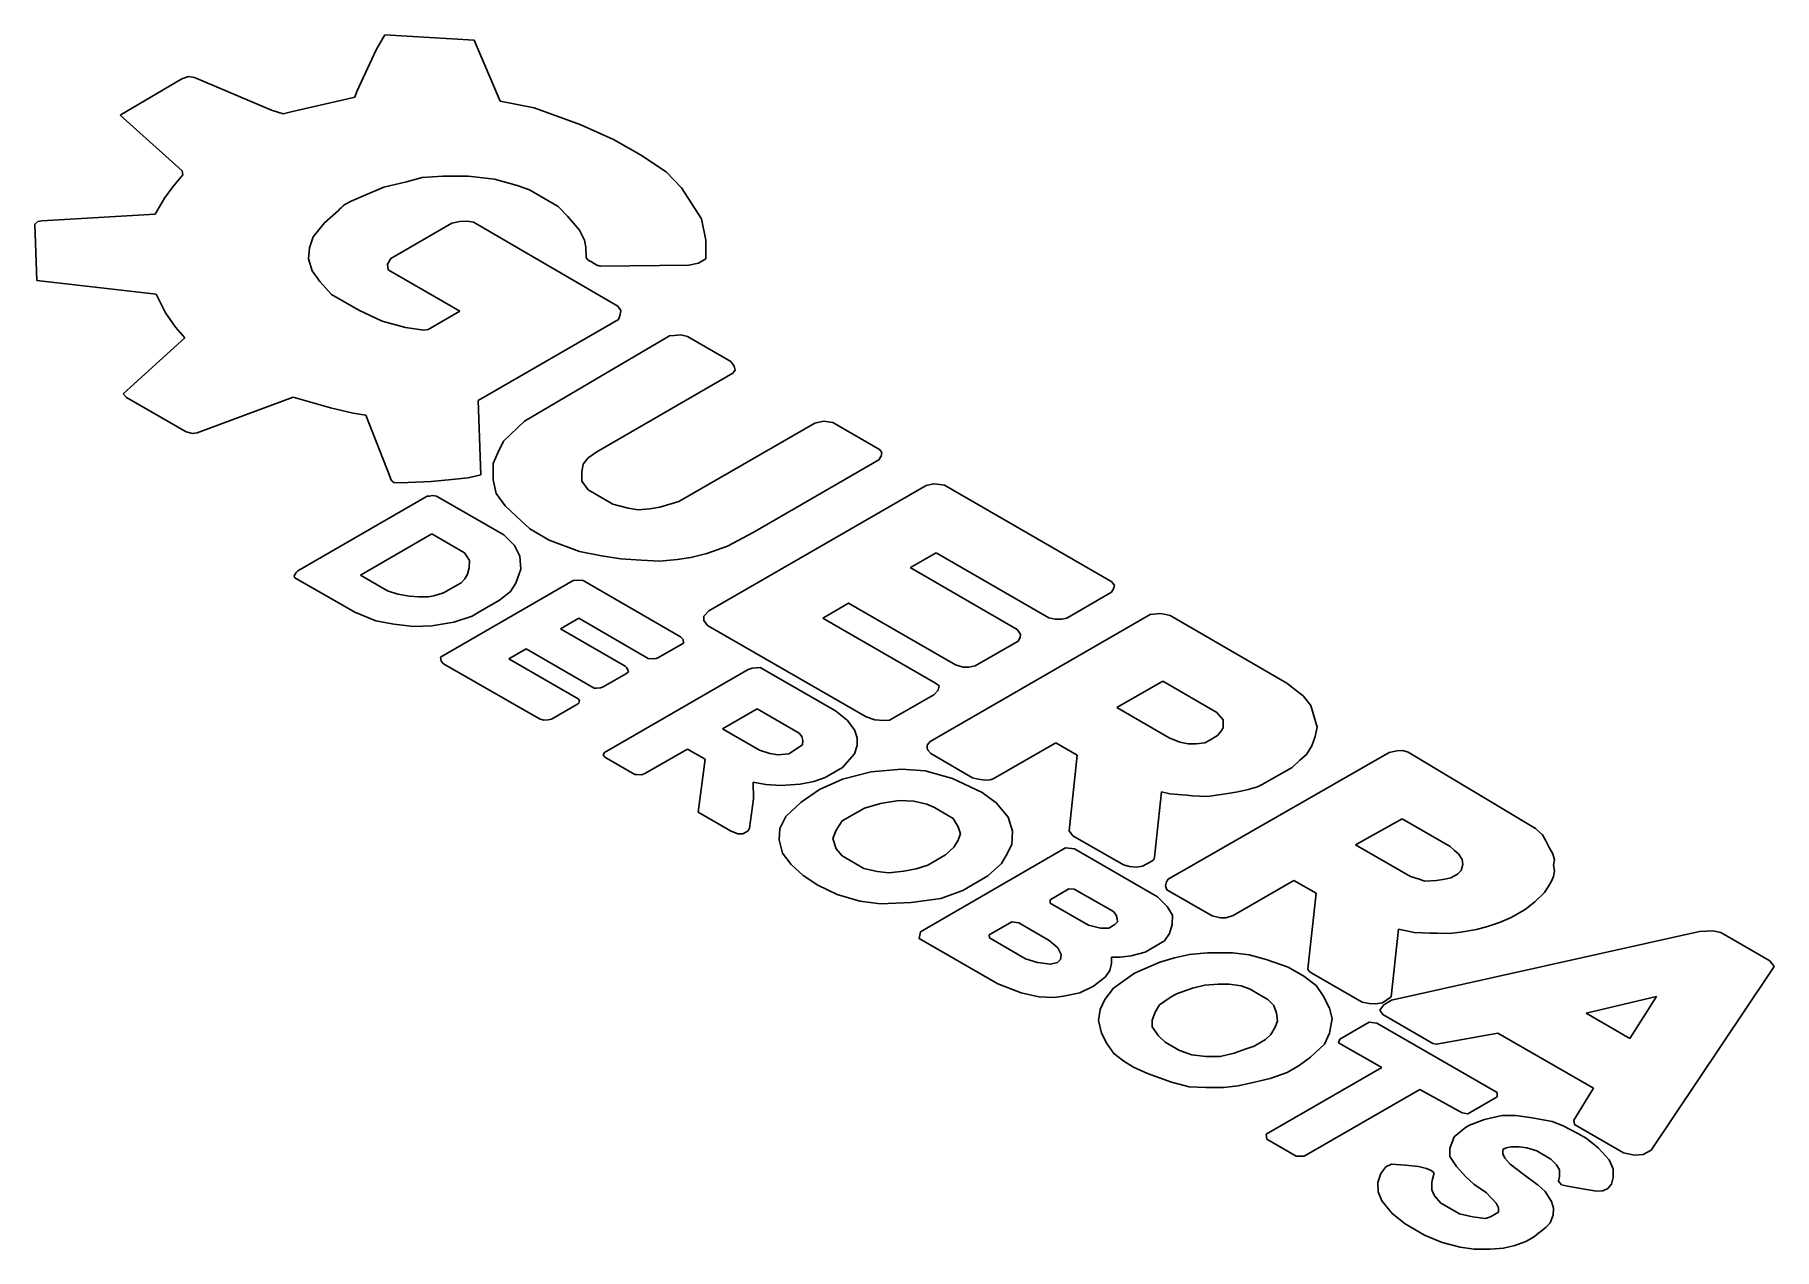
# Paper-space layout '_Isométrica' of a CAD drawing. Header units: millimetres. Extents: x 17.8 to 73.1, y -32.1 to 6.6.
import ezdxf

# ---------------------------------------------------------------- set-up
doc = ezdxf.new("R2010")
doc.units = ezdxf.units.MM

psp = doc.layouts.new('_Isométrica')

# ---------------------------------------------------------------- linework, layer by layer
at = {"color": 7, "linetype": 'Continuous'}
for p, q in [((28.011, 4.788), (28.624, 6.114)), ((28.624, 6.114), (28.904, 6.599)), ((28.904, 6.599), (31.751, 6.428)), ((31.751, 6.428), (32.577, 4.479)), ((20.482, 4.033), (22.436, 5.193)), ((22.436, 5.193), (22.654, 5.273)), ((22.654, 5.273), (22.842, 5.238)), ((22.842, 5.238), (25.294, 4.192)), ((25.965, 4.152), (27.727, 4.561)), ((27.727, 4.561), (27.951, 4.613)), ((27.951, 4.613), (28.011, 4.788)), ((32.577, 4.479), (33.656, 4.271)), ((22.453, 2.263), (20.482, 4.033)), ((25.294, 4.192), (25.671, 4.084)), ((25.671, 4.084), (25.965, 4.152)), ((33.656, 4.271), (35.147, 3.731)), ((35.147, 3.731), (36.182, 3.268)), ((36.182, 3.268), (37.045, 2.769)), ((22.475, 2.137), (22.453, 2.263)), ((37.045, 2.769), (37.862, 2.23)), ((37.862, 2.23), (38.354, 1.719)), ((21.892, 1.398), (22.151, 1.76)), ((22.151, 1.76), (22.475, 2.137)), ((28.872, 1.74), (28.226, 1.468)), ((29.597, 1.91), (28.872, 1.74)), ((30.092, 2.049), (29.597, 1.91)), ((30.752, 2.093), (30.092, 2.049)), ((31.555, 2.093), (30.752, 2.093)), ((32.398, 2.004), (31.555, 2.093)), ((33.12, 1.797), (32.398, 2.004)), ((33.508, 1.656), (33.12, 1.797)), ((38.354, 1.719), (38.984, 0.734)), ((21.597, 0.884), (21.892, 1.398)), ((28.226, 1.468), (27.909, 1.335)), ((34.423, 1.128), (33.508, 1.656)), ((34.717, 0.823), (34.423, 1.128)), ((17.759, 0.561), (17.859, 0.652)), ((17.822, -1.229), (17.759, 0.561)), ((17.859, 0.652), (17.986, 0.674)), ((17.986, 0.674), (21.597, 0.884)), ((26.987, 0.606), (26.623, 0.16)), ((27.426, 1.006), (26.987, 0.606)), ((29.091, -0.529), (31.039, 0.596)), ((31.039, 0.596), (31.296, 0.655)), ((31.296, 0.655), (31.531, 0.664)), ((31.531, 0.664), (31.725, 0.627)), ((31.725, 0.627), (31.801, 0.583)), ((31.801, 0.583), (36.322, -2.047)), ((35.097, 0.371), (34.717, 0.823)), ((38.984, 0.734), (39.121, 0.054)), ((26.623, 0.16), (26.507, -0.19)), ((35.261, 0.054), (35.097, 0.371)), ((35.307, -0.172), (35.261, 0.054)), ((39.121, 0.054), (39.121, -0.541)), ((26.507, -0.19), (26.474, -0.535)), ((26.474, -0.535), (26.594, -0.916)), ((28.987, -0.711), (29.091, -0.529)), ((35.319, -0.512), (35.307, -0.172)), ((35.319, -0.512), (35.381, -0.579)), ((39.121, -0.541), (38.889, -0.675)), ((26.594, -0.916), (26.834, -1.261)), ((29.006, -0.888), (28.987, -0.711)), ((31.296, -2.21), (29.006, -0.888)), ((35.381, -0.579), (35.484, -0.639)), ((35.484, -0.639), (35.657, -0.738)), ((35.657, -0.738), (35.772, -0.773)), ((38.587, -0.74), (35.772, -0.773)), ((38.889, -0.675), (38.587, -0.74)), ((21.619, -1.667), (17.822, -1.229)), ((26.834, -1.261), (27.208, -1.671)), ((21.922, -2.254), (21.619, -1.667)), ((27.208, -1.671), (28.081, -2.176)), ((28.081, -2.176), (28.821, -2.526)), ((30.288, -2.792), (31.296, -2.21)), ((36.322, -2.047), (36.415, -2.18)), ((36.415, -2.18), (36.401, -2.328)), ((22.244, -2.717), (21.922, -2.254)), ((22.532, -3.059), (22.244, -2.717)), ((28.821, -2.526), (29.566, -2.728)), ((29.566, -2.728), (30.141, -2.808)), ((36.34, -2.476), (31.878, -5.051)), ((36.401, -2.328), (36.34, -2.476)), ((20.576, -4.844), (22.532, -3.059)), ((30.141, -2.808), (30.288, -2.792)), ((33.351, -5.715), (37.791, -3.094)), ((37.791, -3.094), (37.964, -2.994)), ((37.964, -2.994), (38.111, -2.982)), ((38.111, -2.982), (38.324, -2.965)), ((38.324, -2.965), (38.539, -3.008)), ((38.539, -3.008), (38.536, -3.011)), ((38.539, -3.008), (39.923, -3.807)), ((39.923, -3.807), (40.028, -3.956)), ((39.986, -4.179), (35.65, -6.683)), ((40.059, -4.085), (39.986, -4.179)), ((40.028, -3.956), (40.059, -4.085)), ((20.68, -4.958), (20.576, -4.844)), ((22.576, -6.053), (20.68, -4.958)), ((25.987, -4.946), (22.932, -6.08)), ((27.176, -5.287), (25.987, -4.946)), ((27.894, -5.458), (27.176, -5.287)), ((28.3, -5.514), (27.894, -5.458)), ((29.07, -7.494), (28.3, -5.514)), ((31.878, -5.051), (31.962, -7.419)), ((22.776, -6.1), (22.576, -6.053)), ((22.932, -6.08), (22.776, -6.1)), ((32.679, -6.345), (33.351, -5.715)), ((38.268, -8.268), (42.596, -5.77)), ((42.596, -5.77), (42.868, -5.706)), ((42.868, -5.706), (43.165, -5.752)), ((43.165, -5.752), (44.659, -6.615)), ((32.505, -6.718), (32.679, -6.345)), ((44.659, -6.615), (44.727, -6.712)), ((32.349, -7.055), (32.505, -6.718)), ((32.349, -7.582), (32.349, -7.055)), ((35.219, -7.08), (35.178, -7.325)), ((35.373, -6.882), (35.219, -7.08)), ((35.65, -6.683), (35.373, -6.882)), ((44.635, -6.947), (40.627, -9.261)), ((44.709, -6.822), (44.635, -6.947)), ((44.727, -6.712), (44.709, -6.822)), ((29.094, -7.569), (29.07, -7.494)), ((29.139, -7.619), (29.094, -7.569)), ((29.192, -7.66), (29.139, -7.619)), ((29.303, -7.676), (29.192, -7.66)), ((29.641, -7.663), (29.303, -7.676)), ((30.377, -7.636), (29.641, -7.663)), ((31.034, -7.567), (30.377, -7.636)), ((31.555, -7.513), (31.034, -7.567)), ((31.962, -7.419), (31.555, -7.513)), ((32.454, -8.01), (32.349, -7.582)), ((35.178, -7.325), (35.178, -7.62)), ((35.178, -7.62), (35.374, -7.901)), ((46.371, -7.704), (46.14, -7.756)), ((46.58, -7.724), (46.371, -7.704)), ((46.721, -7.752), (46.58, -7.724)), ((52.052, -10.83), (46.721, -7.752)), ((30.251, -8.104), (26.131, -10.482)), ((30.331, -8.094), (30.251, -8.104)), ((30.423, -8.079), (30.331, -8.094)), ((30.549, -8.094), (30.423, -8.079)), ((32.696, -9.333), (30.549, -8.094)), ((32.731, -8.407), (32.454, -8.01)), ((35.374, -7.901), (36.113, -8.327)), ((37.658, -8.449), (38.268, -8.268)), ((46.14, -7.756), (39.221, -11.75)), ((33.094, -8.743), (32.731, -8.407)), ((33.523, -9.141), (33.094, -8.743)), ((36.113, -8.327), (36.163, -8.356)), ((36.163, -8.356), (36.647, -8.482)), ((36.647, -8.482), (36.975, -8.532)), ((36.975, -8.532), (37.346, -8.502)), ((37.346, -8.502), (37.658, -8.449)), ((30.406, -9.301), (28.13, -10.614)), ((31.445, -9.9), (30.406, -9.301)), ((33.038, -9.672), (32.696, -9.333)), ((34.139, -9.496), (33.523, -9.141)), ((40.627, -9.261), (39.814, -9.694)), ((31.509, -10.002), (31.445, -9.9)), ((33.202, -10.007), (33.038, -9.672)), ((35.098, -9.864), (34.139, -9.496)), ((35.8, -10.004), (35.098, -9.864)), ((39.157, -9.931), (38.649, -10.049)), ((39.814, -9.694), (39.157, -9.931)), ((46.453, -9.902), (45.642, -10.37)), ((46.453, -9.902), (50.044, -11.975)), ((26.131, -10.482), (26.081, -10.531)), ((31.604, -10.154), (31.509, -10.002)), ((31.534, -10.583), (31.587, -10.382)), ((31.587, -10.382), (31.604, -10.154)), ((33.079, -10.876), (33.239, -10.421)), ((33.239, -10.421), (33.202, -10.007)), ((36.413, -10.099), (35.8, -10.004)), ((37.068, -10.135), (36.413, -10.099)), ((37.661, -10.168), (37.068, -10.135)), ((38.216, -10.122), (37.661, -10.168)), ((38.649, -10.049), (38.216, -10.122)), ((45.63, -10.377), (45.642, -10.37)), ((49.035, -12.342), (45.63, -10.377)), ((45.642, -10.37), (45.642, -10.37)), ((26.051, -10.585), (26.022, -10.637)), ((26.022, -10.637), (26.026, -10.688)), ((26.026, -10.688), (26.041, -10.696)), ((26.041, -10.696), (27.945, -11.796)), ((26.081, -10.531), (26.051, -10.585)), ((28.13, -10.614), (28.991, -11.111)), ((30.681, -13.228), (34.904, -10.79)), ((30.777, -11.174), (31.331, -10.855)), ((31.331, -10.855), (31.453, -10.73)), ((31.453, -10.73), (31.534, -10.583)), ((32.904, -11.131), (33.079, -10.876)), ((34.904, -10.79), (35.039, -10.773)), ((35.039, -10.773), (35.218, -10.789)), ((35.218, -10.789), (38.315, -12.576)), ((52.038, -11.161), (52.102, -11.055)), ((52.132, -10.949), (52.052, -10.83)), ((52.102, -11.055), (52.132, -10.949)), ((28.991, -11.111), (29.316, -11.217)), ((29.316, -11.217), (29.686, -11.286)), ((29.686, -11.286), (29.978, -11.311)), ((29.978, -11.311), (30.279, -11.302)), ((30.279, -11.302), (30.469, -11.278)), ((30.469, -11.278), (30.777, -11.174)), ((31.877, -11.809), (32.558, -11.417)), ((32.558, -11.417), (32.904, -11.131)), ((42.925, -11.938), (43.671, -11.508)), ((43.671, -11.508), (47.076, -13.474)), ((43.671, -11.508), (43.678, -11.512)), ((50.616, -11.982), (52.038, -11.161)), ((27.945, -11.796), (28.616, -12.066)), ((28.616, -12.066), (29.194, -12.173)), ((29.194, -12.173), (29.832, -12.248)), ((30.398, -12.231), (31.101, -12.117)), ((31.101, -12.117), (31.685, -11.92)), ((31.685, -11.92), (31.877, -11.809)), ((35.076, -11.99), (34.495, -12.325)), ((37.286, -13.266), (35.076, -11.99)), ((39.062, -11.923), (39.056, -12.059)), ((39.056, -12.059), (39.181, -12.221)), ((39.221, -11.75), (39.062, -11.923)), ((42.851, -11.981), (42.925, -11.938)), ((46.442, -14.055), (42.851, -11.981)), ((53.273, -11.874), (46.263, -15.92)), ((50.044, -11.975), (50.246, -12.015)), ((50.246, -12.015), (50.454, -12.018)), ((50.454, -12.018), (50.616, -11.982)), ((53.601, -11.841), (53.273, -11.874)), ((53.716, -11.863), (53.601, -11.841)), ((53.906, -11.9), (53.716, -11.863)), ((57.621, -14.058), (53.906, -11.9)), ((29.832, -12.248), (30.398, -12.231)), ((34.495, -12.325), (36.553, -13.513)), ((38.315, -12.576), (38.407, -12.668)), ((38.407, -12.668), (38.415, -12.761)), ((39.181, -12.221), (44.224, -15.133)), ((47.705, -13.504), (49.069, -12.717)), ((49.14, -12.497), (49.035, -12.342)), ((49.069, -12.717), (49.135, -12.606)), ((49.135, -12.606), (49.14, -12.497)), ((30.693, -13.355), (30.681, -13.228)), ((33.399, -12.96), (32.849, -13.277)), ((32.849, -13.277), (35.057, -14.552)), ((35.574, -14.215), (33.399, -12.96)), ((37.45, -13.28), (37.286, -13.266)), ((37.541, -13.268), (37.45, -13.28)), ((37.615, -13.243), (37.541, -13.268)), ((38.409, -12.785), (37.615, -13.243)), ((38.415, -12.761), (38.409, -12.785)), ((30.776, -13.437), (30.693, -13.355)), ((33.824, -15.197), (30.776, -13.437)), ((36.596, -13.748), (35.859, -14.173)), ((35.899, -16.261), (40.47, -13.622)), ((36.553, -13.513), (36.598, -13.558)), ((36.658, -13.698), (36.596, -13.748)), ((36.598, -13.558), (36.634, -13.613)), ((36.634, -13.613), (36.658, -13.698)), ((40.47, -13.622), (40.6, -13.574)), ((40.6, -13.574), (40.855, -13.558)), ((40.855, -13.558), (43.253, -14.942)), ((47.076, -13.474), (47.32, -13.548)), ((47.32, -13.548), (47.5, -13.55)), ((47.5, -13.55), (47.705, -13.504)), ((35.657, -14.213), (35.574, -14.215)), ((35.773, -14.202), (35.657, -14.213)), ((35.859, -14.173), (35.773, -14.202)), ((46.381, -14.427), (46.518, -14.277)), ((46.555, -14.146), (46.442, -14.055)), ((46.518, -14.277), (46.555, -14.146)), ((53.67, -13.992), (52.214, -14.833)), ((55.395, -14.988), (53.67, -13.992)), ((57.922, -14.292), (57.621, -14.058)), ((58.144, -14.463), (57.922, -14.292)), ((35.02, -14.736), (34.211, -15.203)), ((35.076, -14.691), (35.02, -14.736)), ((35.057, -14.552), (35.097, -14.613)), ((35.097, -14.613), (35.076, -14.691)), ((40.756, -14.875), (39.652, -15.512)), ((42.1, -15.651), (40.756, -14.875)), ((43.253, -14.942), (43.623, -15.235)), ((44.975, -15.238), (46.381, -14.427)), ((52.214, -14.833), (53.878, -15.794)), ((58.144, -14.463), (58.382, -14.772)), ((58.382, -14.772), (58.458, -15.026)), ((33.969, -15.23), (33.824, -15.197)), ((34.106, -15.226), (33.969, -15.23)), ((34.211, -15.203), (34.106, -15.226)), ((43.623, -15.235), (43.86, -15.545)), ((44.224, -15.133), (44.51, -15.22)), ((44.51, -15.22), (44.787, -15.246)), ((44.787, -15.246), (44.975, -15.238)), ((55.449, -15.053), (55.395, -14.988)), ((55.595, -15.227), (55.449, -15.053)), ((55.517, -15.6), (55.597, -15.475)), ((55.596, -15.341), (55.595, -15.227)), ((55.597, -15.475), (55.596, -15.341)), ((58.458, -15.026), (58.589, -15.457)), ((58.589, -15.457), (58.524, -15.758)), ((39.652, -15.512), (40.833, -16.194)), ((42.205, -16.025), (41.766, -16.307)), ((42.1, -15.651), (42.18, -15.755)), ((42.18, -15.755), (42.217, -15.88)), ((42.217, -15.88), (42.205, -16.025)), ((43.945, -16.039), (43.854, -16.308)), ((43.86, -15.545), (43.938, -15.793)), ((43.938, -15.793), (43.945, -16.039)), ((46.263, -15.92), (46.176, -16.03)), ((46.176, -16.03), (46.176, -16.133)), ((48.271, -17.109), (50.263, -15.959)), ((50.263, -15.959), (50.946, -16.354)), ((53.878, -15.794), (54.214, -15.932)), ((54.214, -15.932), (54.477, -15.987)), ((54.477, -15.987), (54.732, -15.987)), ((54.732, -15.987), (55.013, -15.958)), ((55.013, -15.958), (55.167, -15.869)), ((55.167, -15.869), (55.415, -15.726)), ((55.415, -15.726), (55.517, -15.6)), ((58.418, -16.053), (58.247, -16.325)), ((58.524, -15.758), (58.418, -16.053)), ((35.859, -16.337), (35.899, -16.261)), ((35.904, -16.416), (35.859, -16.337)), ((36.859, -16.967), (35.904, -16.416)), ((38.538, -16.156), (37.18, -16.939)), ((39.103, -16.482), (38.538, -16.156)), ((38.876, -18.164), (39.103, -16.482)), ((40.833, -16.194), (41.159, -16.297)), ((41.159, -16.297), (41.419, -16.341)), ((41.419, -16.341), (41.649, -16.318)), ((41.649, -16.318), (41.766, -16.307)), ((43.854, -16.308), (43.478, -16.74)), ((46.176, -16.133), (46.205, -16.199)), ((46.205, -16.199), (46.283, -16.3)), ((46.283, -16.3), (47.616, -17.069)), ((50.946, -16.354), (50.693, -18.765)), ((60.881, -16.266), (53.847, -20.299)), ((57.79, -16.741), (58.039, -16.514)), ((58.039, -16.514), (58.247, -16.325)), ((61.124, -16.21), (60.881, -16.266)), ((61.318, -16.202), (61.124, -16.21)), ((61.487, -16.255), (61.318, -16.202)), ((65.541, -18.685), (61.487, -16.255)), ((36.924, -16.97), (36.859, -16.967)), ((37.079, -16.977), (36.924, -16.97)), ((37.18, -16.939), (37.079, -16.977)), ((42.929, -17.057), (42.563, -17.193)), ((43.472, -17.111), (42.744, -17.443)), ((43.478, -16.74), (42.929, -17.057)), ((44.391, -16.883), (43.472, -17.111)), ((45.359, -16.797), (44.391, -16.883)), ((46.112, -16.845), (45.359, -16.797)), ((46.983, -17.096), (46.112, -16.845)), ((47.921, -17.54), (46.983, -17.096)), ((47.616, -17.069), (47.797, -17.117)), ((47.797, -17.117), (48.015, -17.144)), ((48.015, -17.144), (48.182, -17.132)), ((48.182, -17.132), (48.271, -17.109)), ((56.834, -17.281), (57.13, -17.11)), ((57.13, -17.11), (57.55, -16.88)), ((57.55, -16.88), (57.79, -16.741)), ((41.039, -17.28), (40.628, -17.209)), ((40.628, -17.209), (40.643, -17.739)), ((41.513, -17.318), (41.039, -17.28)), ((42.132, -17.275), (41.513, -17.318)), ((42.563, -17.193), (42.132, -17.275)), ((42.744, -17.443), (42.164, -17.852)), ((48.368, -17.867), (47.921, -17.54)), ((53.412, -19.598), (53.631, -17.514)), ((53.631, -17.514), (53.902, -17.579)), ((53.902, -17.579), (54.162, -17.604)), ((54.162, -17.604), (54.427, -17.629)), ((54.427, -17.629), (54.624, -17.648)), ((54.624, -17.648), (54.84, -17.656)), ((54.84, -17.656), (55.11, -17.665)), ((55.11, -17.665), (55.373, -17.626)), ((55.373, -17.626), (55.537, -17.602)), ((55.537, -17.602), (55.805, -17.562)), ((55.805, -17.562), (56.066, -17.523)), ((56.066, -17.523), (56.389, -17.44)), ((56.389, -17.44), (56.693, -17.362)), ((56.693, -17.362), (56.834, -17.281)), ((39.912, -18.761), (38.876, -18.164)), ((40.643, -17.739), (40.516, -18.676)), ((42.164, -17.852), (41.671, -18.302)), ((43.467, -18.446), (44.175, -18.037)), ((44.175, -18.037), (44.69, -17.89)), ((44.69, -17.89), (45.274, -17.797)), ((45.274, -17.797), (45.743, -17.812)), ((45.743, -17.812), (46.165, -17.907)), ((46.165, -17.907), (46.403, -18.02)), ((46.403, -18.02), (46.635, -18.154)), ((46.635, -18.154), (46.996, -18.363)), ((48.746, -18.326), (48.368, -17.867)), ((40.144, -18.859), (39.912, -18.761)), ((40.472, -18.762), (40.307, -18.857)), ((40.516, -18.676), (40.472, -18.762)), ((41.477, -18.683), (41.455, -19.051)), ((41.671, -18.302), (41.477, -18.683)), ((43.172, -19.01), (43.272, -18.735)), ((43.272, -18.735), (43.467, -18.446)), ((46.996, -18.363), (47.156, -18.628)), ((47.156, -18.628), (47.229, -18.861)), ((48.889, -18.769), (48.746, -18.326)), ((48.862, -19.199), (48.889, -18.769)), ((50.693, -18.765), (50.748, -18.837)), ((61.295, -18.378), (59.811, -19.205)), ((62.819, -19.258), (61.295, -18.378)), ((65.76, -18.887), (65.541, -18.685)), ((40.307, -18.857), (40.144, -18.859)), ((41.455, -19.051), (41.565, -19.47)), ((43.272, -19.333), (43.172, -19.01)), ((43.464, -19.556), (43.272, -19.333)), ((50.576, -19.307), (45.957, -21.973)), ((47.017, -19.278), (46.753, -19.526)), ((47.149, -19.082), (47.017, -19.278)), ((47.229, -18.861), (47.149, -19.082)), ((48.687, -19.544), (48.862, -19.199)), ((50.862, -19.335), (50.576, -19.307)), ((50.748, -18.837), (50.813, -18.922)), ((50.813, -18.922), (52.423, -19.845)), ((53.506, -20.862), (50.862, -19.335)), ((59.811, -19.205), (61.56, -20.215)), ((62.963, -19.391), (62.819, -19.258)), ((65.869, -19.084), (65.76, -18.887)), ((65.978, -19.294), (65.869, -19.084)), ((66.087, -19.491), (65.978, -19.294)), ((41.565, -19.47), (41.84, -19.838)), ((41.84, -19.838), (42.22, -20.185)), ((44.156, -19.956), (43.464, -19.556)), ((46.193, -19.849), (45.825, -19.966)), ((46.753, -19.526), (46.193, -19.849)), ((48.101, -20.198), (48.537, -19.8)), ((48.537, -19.8), (48.687, -19.544)), ((52.423, -19.845), (52.617, -19.896)), ((52.617, -19.896), (52.838, -19.917)), ((52.838, -19.917), (53.023, -19.89)), ((53.023, -19.89), (53.322, -19.726)), ((53.322, -19.726), (53.394, -19.661)), ((53.394, -19.661), (53.412, -19.598)), ((63.089, -19.492), (62.963, -19.391)), ((63.208, -19.674), (63.089, -19.492)), ((63.171, -20.019), (63.23, -19.838)), ((63.23, -19.838), (63.208, -19.674)), ((66.144, -19.681), (66.087, -19.491)), ((66.116, -19.849), (66.144, -19.681)), ((66.141, -20.037), (66.116, -19.849)), ((42.22, -20.185), (42.691, -20.494)), ((44.583, -20.052), (44.156, -19.956)), ((44.947, -20.096), (44.583, -20.052)), ((45.426, -20.046), (44.947, -20.096)), ((45.825, -19.966), (45.426, -20.046)), ((47.302, -20.66), (48.101, -20.198)), ((53.788, -20.388), (53.755, -20.508)), ((53.847, -20.299), (53.788, -20.388)), ((55.914, -21.455), (57.849, -20.338)), ((57.849, -20.338), (58.553, -20.744)), ((61.56, -20.215), (61.8, -20.29)), ((61.8, -20.29), (62.021, -20.36)), ((62.021, -20.36), (62.391, -20.344)), ((62.391, -20.344), (62.649, -20.296)), ((62.649, -20.296), (62.849, -20.259)), ((62.849, -20.259), (63.059, -20.138)), ((63.059, -20.138), (63.171, -20.019)), ((65.938, -20.542), (66.052, -20.368)), ((66.052, -20.368), (66.112, -20.216)), ((66.112, -20.216), (66.141, -20.037)), ((42.691, -20.494), (43.309, -20.787)), ((43.309, -20.787), (44.026, -21.004)), ((44.026, -21.004), (44.689, -21.085)), ((44.689, -21.085), (45.666, -21.045)), ((45.666, -21.045), (46.61, -20.912)), ((46.61, -20.912), (47.302, -20.66)), ((50.686, -20.607), (50.084, -20.955)), ((50.084, -20.955), (50.084, -21.06)), ((50.856, -20.615), (50.686, -20.607)), ((52.102, -21.334), (50.856, -20.615)), ((53.815, -21.166), (53.506, -20.862)), ((53.755, -20.508), (53.799, -20.639)), ((53.799, -20.639), (55.244, -21.473)), ((58.553, -20.744), (58.293, -23.153)), ((65.207, -21.268), (65.523, -21.027)), ((65.523, -21.027), (65.822, -20.721)), ((65.822, -20.721), (65.938, -20.542)), ((50.084, -21.06), (51.306, -21.766)), ((52.102, -21.334), (52.184, -21.444)), ((52.184, -21.444), (52.219, -21.551)), ((52.219, -21.551), (52.227, -21.659)), ((53.978, -21.443), (53.815, -21.166)), ((53.977, -21.744), (53.978, -21.443)), ((55.244, -21.473), (55.513, -21.531)), ((55.513, -21.531), (55.68, -21.535)), ((55.68, -21.535), (55.914, -21.455)), ((64.77, -21.521), (64.399, -21.676)), ((64.77, -21.521), (65.207, -21.268)), ((45.957, -21.973), (45.915, -22.19)), ((48.862, -21.661), (48.149, -22.072)), ((48.149, -22.072), (48.155, -22.174)), ((49.087, -21.69), (48.862, -21.661)), ((50.061, -22.252), (49.087, -21.69)), ((51.306, -21.766), (51.691, -21.856)), ((51.691, -21.856), (51.955, -21.856)), ((51.955, -21.856), (52.149, -21.744)), ((52.227, -21.659), (52.149, -21.744)), ((53.724, -22.27), (53.892, -22.031)), ((53.892, -22.031), (53.977, -21.744)), ((60.943, -24.052), (61.176, -21.891)), ((70.761, -21.969), (60.956, -24.156)), ((61.176, -21.891), (61.433, -21.946)), ((61.433, -21.946), (61.677, -21.999)), ((61.677, -21.999), (61.942, -22.008)), ((61.942, -22.008), (62.176, -22.017)), ((62.176, -22.017), (62.409, -22.025)), ((62.409, -22.025), (62.792, -22.033)), ((62.792, -22.033), (63.165, -21.99)), ((63.165, -21.99), (63.659, -21.907)), ((63.659, -21.907), (64.01, -21.808)), ((64.01, -21.808), (64.399, -21.676)), ((71.184, -21.942), (70.761, -21.969)), ((71.436, -21.998), (71.184, -21.942)), ((73.005, -22.904), (71.436, -21.998)), ((45.915, -22.19), (45.905, -22.189)), ((45.915, -22.19), (48.42, -23.636)), ((48.155, -22.174), (48.161, -22.172)), ((48.155, -22.174), (49.299, -22.835)), ((50.328, -22.486), (50.061, -22.252)), ((50.435, -22.704), (50.328, -22.486)), ((50.415, -22.859), (50.435, -22.704)), ((52.662, -22.741), (53.111, -22.624)), ((53.111, -22.624), (53.724, -22.27)), ((54.528, -22.695), (54.051, -22.806)), ((55.099, -22.648), (54.528, -22.695)), ((55.888, -22.648), (55.099, -22.648)), ((56.423, -22.715), (55.888, -22.648)), ((49.299, -22.835), (49.68, -22.956)), ((49.68, -22.956), (50.103, -23.012)), ((50.103, -23.012), (50.32, -22.958)), ((50.32, -22.958), (50.415, -22.859)), ((51.845, -23.414), (51.987, -23.214)), ((51.987, -23.214), (52.036, -22.992)), ((52.036, -22.992), (52.037, -22.784)), ((52.037, -22.784), (52.313, -22.785)), ((52.313, -22.785), (52.662, -22.741)), ((53.579, -22.946), (52.771, -23.298)), ((54.051, -22.806), (53.579, -22.946)), ((56.969, -22.856), (56.423, -22.715)), ((57.665, -23.104), (56.969, -22.856)), ((58.16, -23.39), (57.665, -23.104)), ((58.293, -23.153), (58.32, -23.232)), ((58.32, -23.232), (58.424, -23.292)), ((72.972, -23.332), (73.14, -23.081)), ((73.14, -23.081), (73.005, -22.904)), ((48.42, -23.636), (49.169, -23.922)), ((51.028, -23.922), (51.424, -23.729)), ((51.424, -23.729), (51.463, -23.707)), ((51.463, -23.707), (51.845, -23.414)), ((52.108, -23.777), (51.828, -24.137)), ((52.771, -23.298), (52.108, -23.777)), ((54.107, -23.952), (54.616, -23.768)), ((54.616, -23.768), (55.015, -23.676)), ((55.015, -23.676), (55.436, -23.641)), ((55.436, -23.641), (55.784, -23.641)), ((55.784, -23.641), (56.172, -23.701)), ((56.172, -23.701), (56.456, -23.802)), ((56.456, -23.802), (56.74, -23.977)), ((58.556, -23.692), (58.16, -23.39)), ((58.424, -23.292), (60.024, -24.215)), ((58.782, -24.016), (58.556, -23.692)), ((69.221, -28.928), (72.972, -23.332)), ((49.169, -23.922), (49.723, -24.052)), ((49.723, -24.052), (50.214, -24.073)), ((50.214, -24.073), (50.514, -24.024)), ((50.514, -24.024), (51.028, -23.922)), ((51.828, -24.137), (51.68, -24.454)), ((53.432, -24.542), (53.572, -24.308)), ((53.572, -24.308), (53.903, -24.07)), ((53.903, -24.07), (54.107, -23.952)), ((56.74, -23.977), (57.014, -24.135)), ((57.014, -24.135), (57.214, -24.32)), ((57.214, -24.32), (57.299, -24.564)), ((58.98, -24.406), (58.782, -24.016)), ((60.024, -24.215), (60.248, -24.264)), ((60.248, -24.264), (60.451, -24.271)), ((60.451, -24.271), (60.666, -24.235)), ((60.707, -24.3), (60.588, -24.478)), ((60.666, -24.235), (60.943, -24.052)), ((60.956, -24.156), (60.707, -24.3)), ((69.39, -24.036), (67.151, -24.573)), ((69.39, -24.036), (68.547, -25.379)), ((51.68, -24.454), (51.622, -24.802)), ((51.622, -24.802), (51.722, -25.206)), ((53.34, -24.79), (53.432, -24.542)), ((53.34, -25.009), (53.34, -24.79)), ((57.329, -24.815), (57.254, -25.016)), ((57.299, -24.564), (57.329, -24.815)), ((59.061, -24.736), (58.98, -24.406)), ((58.983, -25.207), (59.061, -24.736)), ((60.242, -24.859), (59.315, -25.393)), ((60.487, -24.889), (60.242, -24.859)), ((64.318, -27.101), (60.487, -24.889)), ((60.588, -24.478), (60.675, -24.608)), ((60.675, -24.608), (62.273, -25.531)), ((68.547, -25.379), (67.151, -24.573)), ((51.722, -25.206), (51.887, -25.531)), ((53.538, -25.294), (53.34, -25.009)), ((53.751, -25.491), (53.538, -25.294)), ((56.944, -25.409), (56.583, -25.617)), ((57.116, -25.247), (56.944, -25.409)), ((57.254, -25.016), (57.116, -25.247)), ((58.82, -25.559), (58.983, -25.207)), ((59.315, -25.393), (59.273, -25.509)), ((64.342, -25.204), (62.387, -25.556)), ((64.342, -25.204), (67.386, -26.962)), ((51.887, -25.531), (52.11, -25.85)), ((52.11, -25.85), (52.429, -26.094)), ((54.208, -25.755), (53.751, -25.491)), ((54.596, -25.893), (54.208, -25.755)), ((55.046, -25.949), (54.596, -25.893)), ((55.502, -25.949), (55.046, -25.949)), ((55.951, -25.844), (55.502, -25.949)), ((56.299, -25.719), (55.951, -25.844)), ((56.583, -25.617), (56.299, -25.719)), ((58.014, -26.235), (58.376, -25.974)), ((58.376, -25.974), (58.82, -25.559)), ((59.273, -25.509), (60.645, -26.301)), ((62.273, -25.531), (62.387, -25.556)), ((52.429, -26.094), (52.738, -26.287)), ((52.738, -26.287), (53.187, -26.494)), ((52.738, -26.287), (52.743, -26.294)), ((53.187, -26.494), (53.95, -26.766)), ((60.645, -26.301), (56.968, -28.424)), ((57.087, -26.652), (57.633, -26.455)), ((57.633, -26.455), (58.014, -26.235)), ((53.95, -26.766), (54.513, -26.912)), ((54.513, -26.912), (55.046, -26.941)), ((55.046, -26.941), (55.61, -26.941)), ((55.61, -26.941), (56.071, -26.888)), ((56.071, -26.888), (56.595, -26.766)), ((56.595, -26.766), (57.087, -26.652)), ((58.176, -29.121), (61.853, -26.998)), ((61.853, -26.998), (63.205, -27.744)), ((64.318, -27.23), (64.318, -27.101)), ((67.386, -26.962), (66.756, -27.975)), ((63.381, -27.771), (64.318, -27.23)), ((62.95, -28.509), (63.309, -28.208)), ((63.205, -27.744), (63.381, -27.771)), ((63.309, -28.208), (63.44, -28.132)), ((63.44, -28.132), (63.911, -27.954)), ((63.911, -27.954), (64.464, -27.834)), ((64.464, -27.834), (64.919, -27.834)), ((64.919, -27.834), (65.43, -27.899)), ((65.43, -27.899), (66.066, -28.015)), ((66.066, -28.015), (66.404, -28.149)), ((66.404, -28.149), (66.888, -28.402)), ((66.756, -27.975), (66.783, -28.118)), ((66.783, -28.118), (68.343, -29.018)), ((56.968, -28.424), (56.987, -28.582)), ((56.987, -28.582), (57.921, -29.121)), ((62.808, -28.88), (62.95, -28.509)), ((66.888, -28.402), (67.148, -28.552)), ((67.148, -28.552), (67.536, -28.863)), ((57.921, -29.121), (58.176, -29.121)), ((62.808, -29.132), (62.808, -28.88)), ((63.021, -29.458), (62.808, -29.132)), ((64.505, -28.916), (64.501, -29.049)), ((64.501, -29.049), (64.562, -29.187)), ((64.603, -28.859), (64.505, -28.916)), ((64.562, -29.187), (64.737, -29.378)), ((64.763, -28.824), (64.603, -28.859)), ((65.016, -28.824), (64.763, -28.824)), ((65.259, -28.855), (65.016, -28.824)), ((65.582, -28.955), (65.259, -28.855)), ((66.033, -29.215), (65.582, -28.955)), ((66.205, -29.401), (66.033, -29.215)), ((67.536, -28.863), (67.883, -29.24)), ((67.883, -29.24), (68.01, -29.532)), ((68.343, -29.018), (68.687, -29.09)), ((68.687, -29.09), (68.972, -29.071)), ((68.972, -29.071), (69.221, -28.928)), ((60.516, -29.961), (60.612, -29.673)), ((60.612, -29.673), (60.774, -29.459)), ((60.774, -29.459), (60.957, -29.381)), ((60.957, -29.381), (61.396, -29.406)), ((61.396, -29.406), (61.816, -29.452)), ((61.816, -29.452), (62.067, -29.516)), ((62.067, -29.516), (62.217, -29.577)), ((62.217, -29.577), (62.316, -29.653)), ((62.253, -29.901), (62.236, -29.971)), ((62.316, -29.653), (62.253, -29.901)), ((63.325, -29.788), (63.021, -29.458)), ((63.579, -30.013), (63.325, -29.788)), ((64.737, -29.378), (65.141, -29.685)), ((65.141, -29.685), (65.594, -30.03)), ((66.307, -29.558), (66.205, -29.401)), ((66.27, -29.917), (66.307, -29.771)), ((66.307, -29.771), (66.307, -29.558)), ((68.01, -29.807), (67.958, -30.016)), ((68.01, -29.532), (68.01, -29.807)), ((60.533, -30.264), (60.516, -29.961)), ((60.652, -30.551), (60.533, -30.264)), ((62.236, -29.971), (62.236, -30.192)), ((62.236, -30.192), (62.323, -30.391)), ((62.323, -30.391), (62.531, -30.618)), ((63.983, -30.295), (63.579, -30.013)), ((64.284, -30.621), (63.983, -30.295)), ((65.594, -30.03), (65.615, -30.042)), ((65.615, -30.042), (65.844, -30.25)), ((65.844, -30.25), (66.049, -30.565)), ((66.369, -30.034), (66.27, -29.917)), ((66.558, -30.083), (66.369, -30.034)), ((67.103, -30.175), (66.558, -30.083)), ((67.479, -30.239), (67.103, -30.175)), ((67.684, -30.225), (67.479, -30.239)), ((67.845, -30.158), (67.684, -30.225)), ((67.958, -30.016), (67.845, -30.158)), ((60.972, -30.955), (60.652, -30.551)), ((61.386, -31.279), (60.972, -30.955)), ((62.531, -30.618), (62.57, -30.64)), ((62.57, -30.64), (63.12, -30.957)), ((63.12, -30.957), (63.536, -31.054)), ((64.112, -31.054), (64.361, -30.91)), ((64.361, -30.766), (64.284, -30.621)), ((64.361, -30.91), (64.361, -30.766)), ((66.102, -31.002), (66.01, -31.243)), ((66.049, -30.565), (66.109, -30.785)), ((66.109, -30.785), (66.102, -31.002)), ((62.009, -31.639), (61.386, -31.279)), ((63.536, -31.054), (63.944, -31.106)), ((63.944, -31.106), (64.112, -31.054)), ((65.88, -31.384), (65.472, -31.704)), ((66.01, -31.243), (65.88, -31.384)), ((62.566, -31.875), (62.009, -31.639)), ((63.14, -32.027), (62.566, -31.875)), ((63.589, -32.084), (63.14, -32.027)), ((64.1, -32.089), (63.589, -32.084)), ((64.52, -32.051), (64.1, -32.089)), ((64.879, -31.973), (64.52, -32.051)), ((65.227, -31.846), (64.879, -31.973)), ((65.472, -31.704), (65.227, -31.846))]:
    psp.add_line(p, q, dxfattribs=at)
at = {"color": 7, "linetype": 'Continuous', "flags": 128}
psp.add_lwpolyline([(27.909, 1.335), (27.835, 1.302), (27.764, 1.266), (27.697, 1.228), (27.634, 1.188), (27.575, 1.145), (27.521, 1.101), (27.471, 1.054), (27.426, 1.006)], dxfattribs=at)

doc.saveas('drawing.dxf')
